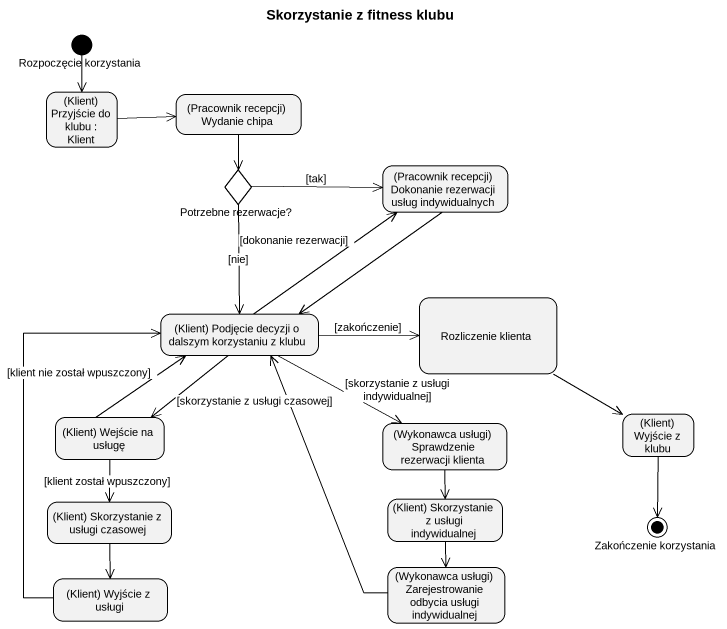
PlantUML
@startuml
title Skorzystanie z fitness klubu
hide empty description
state "Rozpoczęcie korzystania" as Rozpoczęcie_korzystania <<start>>
state "(Klient) Przyjście do klubu : Klient" as Klient_Przyjście_do_klubu
state "(Pracownik recepcji) Wydanie chipa" as Pracownik_recepcji_Wydanie
state "Potrzebne rezerwacje?" as Potrzebne_rezerwacje <<choice>>
state "(Pracownik recepcji) Dokonanie rezerwacji usług indywidualnych" as Pracownik_recepcji
state "(Klient) Podjęcie decyzji o dalszym korzystaniu z klubu" as Klient_Podjęcie_decyzji_o
state "Rozliczenie klienta" as Rozliczenie_klienta
state "(Klient) Wejście na usługę" as Klient_Wejście_na_usługę
state "(Wykonawca usługi) Sprawdzenie rezerwacji klienta" as Wykonawca_usługi
state "(Klient) Wyjście z klubu" as Klient_Wyjście_z_klubu
state "(Klient) Skorzystanie z usługi czasowej" as Klient_Skorzystanie_z
state "(Klient) Skorzystanie z usługi indywidualnej" as Klient_Skorzystanie_z_2
state "Zakończenie korzystania" as Zakończenie_korzystania <<end>>
state "(Klient) Wyjście z usługi" as Klient_Wyjście_z_usługi
state "(Wykonawca usługi) Zarejestrowanie odbycia usługi indywidualnej" as Wykonawca_usługi_2
Rozpoczęcie_korzystania --> Klient_Przyjście_do_klubu
Klient_Przyjście_do_klubu -right-> Pracownik_recepcji_Wydanie
Pracownik_recepcji_Wydanie --> Potrzebne_rezerwacje
Potrzebne_rezerwacje -right-> Pracownik_recepcji : [tak]
Potrzebne_rezerwacje --> Klient_Podjęcie_decyzji_o : [nie]
Pracownik_recepcji --> Klient_Podjęcie_decyzji_o
Klient_Podjęcie_decyzji_o -up-> Pracownik_recepcji : [dokonanie rezerwacji]
Klient_Podjęcie_decyzji_o -right-> Rozliczenie_klienta : [zakończenie]
Klient_Podjęcie_decyzji_o --> Klient_Wejście_na_usługę : [skorzystanie z usługi czasowej]
Klient_Podjęcie_decyzji_o -right-> Wykonawca_usługi : [skorzystanie z usługi indywidualnej]
Rozliczenie_klienta -right-> Klient_Wyjście_z_klubu
Klient_Wejście_na_usługę -up-> Klient_Podjęcie_decyzji_o : [klient nie został wpuszczony]
Klient_Wejście_na_usługę --> Klient_Skorzystanie_z : [klient został wpuszczony]
Wykonawca_usługi --> Klient_Skorzystanie_z_2
Klient_Wyjście_z_klubu --> Zakończenie_korzystania
Klient_Skorzystanie_z --> Klient_Wyjście_z_usługi
Klient_Skorzystanie_z_2 --> Wykonawca_usługi_2
Klient_Wyjście_z_usługi -up-> Klient_Podjęcie_decyzji_o
Wykonawca_usługi_2 -up-> Klient_Podjęcie_decyzji_o
@enduml
